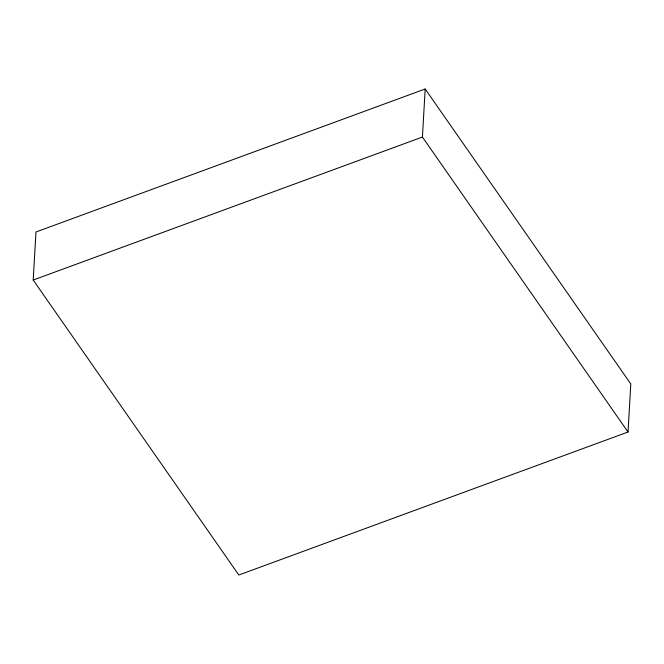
<?xml version="1.0" encoding="UTF-8"?>
<svg xmlns="http://www.w3.org/2000/svg" width="664" height="664" viewBox="0 0 664 664"><rect width="100%" height="100%" fill="white"/><g stroke="black" fill="none" stroke-linecap="round" stroke-linejoin="round"><path stroke-width="1" d="M33.2 280.034L35.972 231.993L425.184 88.993L630.8 383.966L628.028 432.007L238.816 575.007L33.2 280.034L422.42 137.041L425.184 88.993M422.42 137.041L628.028 432.007"/></g></svg>
